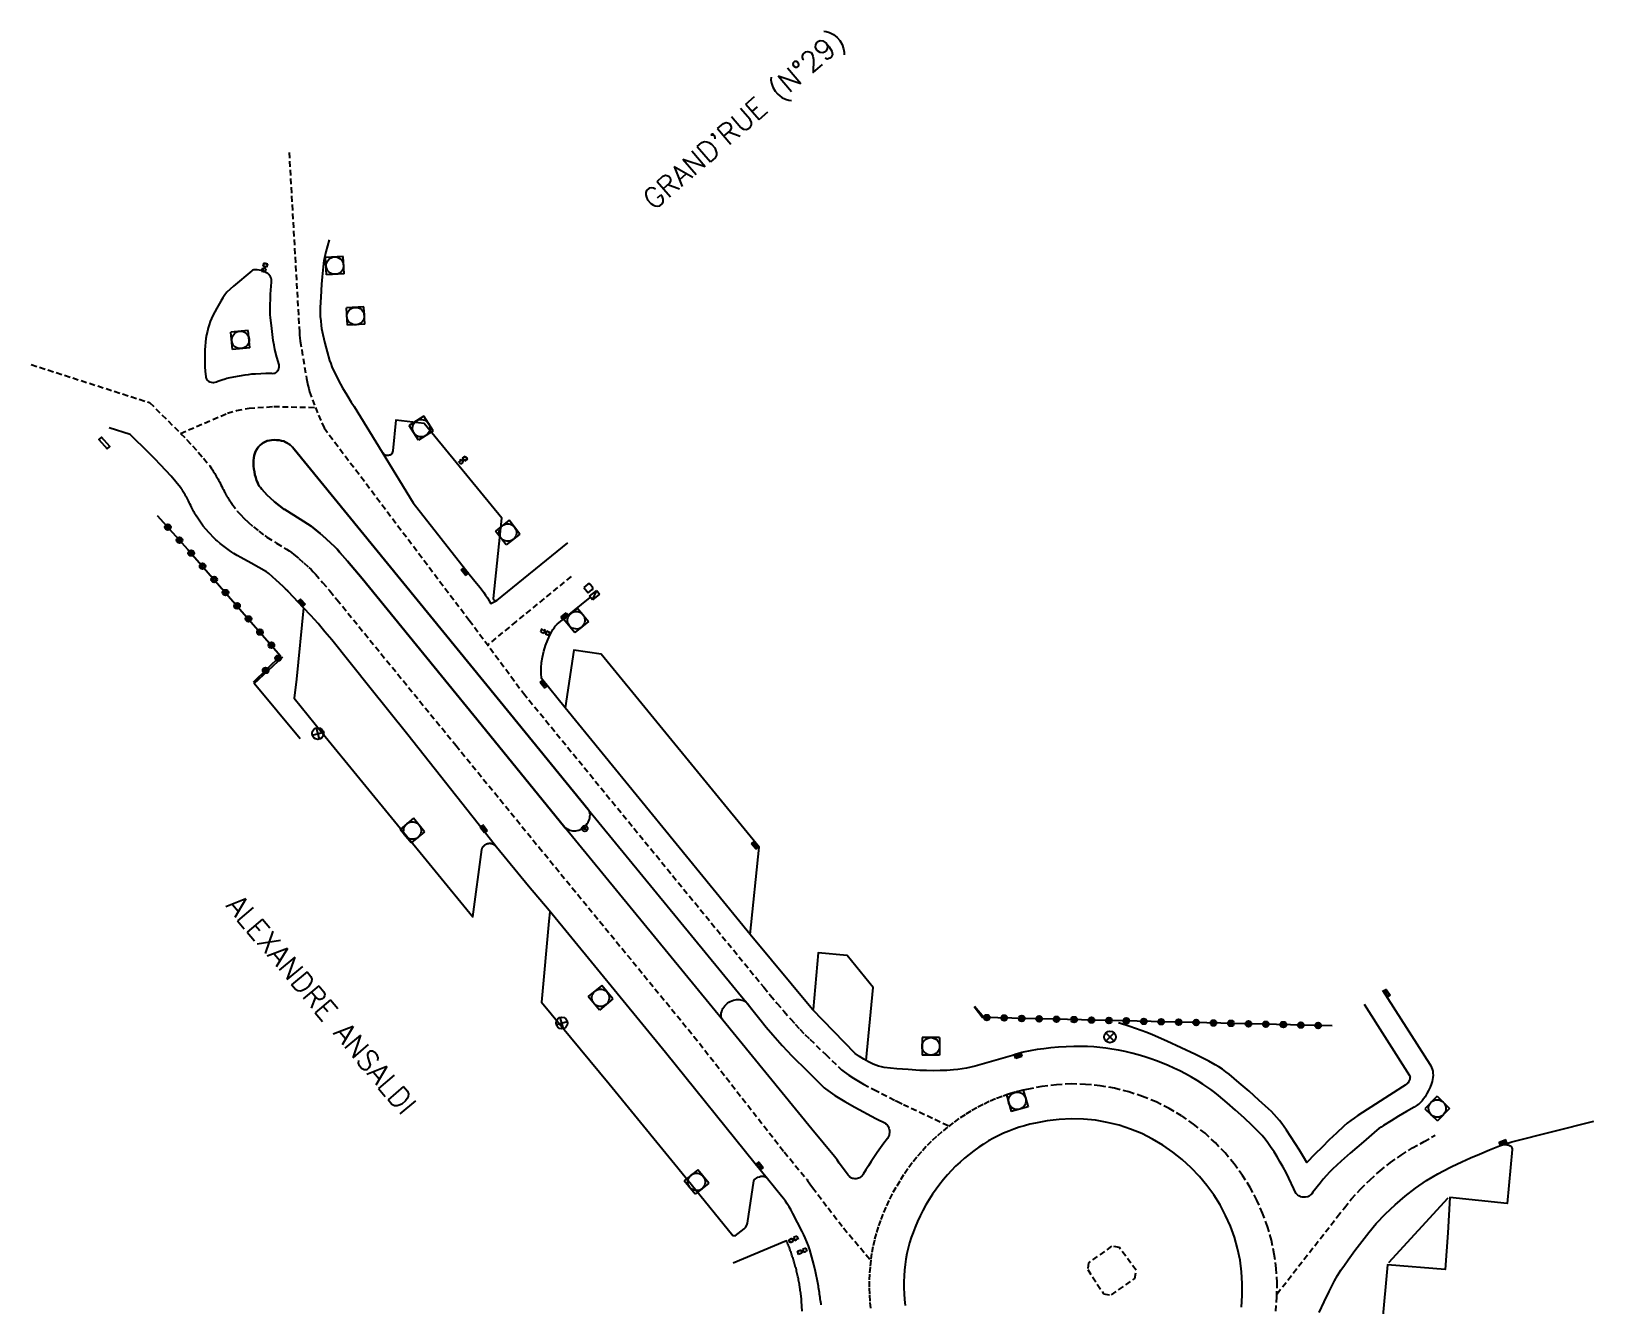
# Model space of a CAD drawing. Header units: millimetres. Extents: x 156012 to 156982, y 123000 to 124000.
# Drawn here: x 156268.8 to 156403.1, y 123184.5 to 123294 of the extents above; entities that cross this region are included whole.
import ezdxf
from ezdxf.enums import TextEntityAlignment as Align

# ---------------------------------------------------------------- set-up
doc = ezdxf.new("R2010")
doc.units = ezdxf.units.MM
doc.linetypes.add('DASHED', pattern=[0.75, 0.5, -0.25])
doc.layers.get('0').update_dxf_attribs({"linetype": 'CONTINUOUS'})
for name, color, linetype in [('W0001', 6, 'DASHED'), ('W0006', 2, 'CONTINUOUS'), ('W0008', 7, 'CONTINUOUS'), ('W0014', 7, 'CONTINUOUS'), ('W0015', 2, 'CONTINUOUS'), ('W0112', 1, 'DASHED'), ('W0322', 7, 'CONTINUOUS'), ('W0400', 7, 'CONTINUOUS'), ('W0420', 7, 'CONTINUOUS'), ('W0425', 7, 'CONTINUOUS'), ('W0431', 7, 'CONTINUOUS'), ('W0438', 7, 'CONTINUOUS'), ('W0469', 7, 'CONTINUOUS'), ('W0856', 7, 'CONTINUOUS'), ('W0989', 7, 'CONTINUOUS')]:
    doc.layers.add(name, color=color, linetype=linetype)
doc.styles.get("Standard").update_dxf_attribs({"font": 'romans.shx', "width": 0.85})

# ---------------------------------------------------------------- blocks, each defined once
blk = doc.blocks.new('T400')
for p, q in [((-0.15, 0.3), (0.15, 0.3)), ((-0.15, -0.25), (-0.15, 0.3)), ((-0.15, 0.15), (0.15, 0.15)), ((-0.15, 0), (0.15, 0)), ((0.15, 0.3), (0.15, -0.25)), ((-0.15, -0.15), (0.15, -0.15)), ((-0.15, -0.25), (-0.15, -0.3)), ((-0.15, -0.3), (0.15, -0.3)), ((0.15, -0.3), (0.15, -0.25))]:
    blk.add_line(p, q)
blk = doc.blocks.new('T469')
at = {"color": 0, "linetype": 'Continuous', "flags": 128}
for points in [[(-0.35, 0.35), (0.35, -0.35)], [(-0.35, -0.35), (0.35, 0.35)]]:
    blk.add_lwpolyline(points, dxfattribs=at)
at = {"color": 0, "linetype": 'Continuous'}
blk.add_circle((0, 0), 0.5, dxfattribs=at)
blk = doc.blocks.new('T420')
for p, q in [((0.75, 0.75), (-0.75, 0.75)), ((-0.75, 0.75), (-0.75, -0.75)), ((0.75, 0.75), (0.75, -0.75)), ((0.75, -0.75), (-0.75, -0.75))]:
    blk.add_line(p, q)
blk.add_ellipse((0, 0), major_axis=(-0.53, 0.53), ratio=1, start_param=3.926991, end_param=10.210176)
blk = doc.blocks.new('T425')
for p, q in [((-0.15, 0.6), (0.15, 0.6)), ((-0.15, 0.6), (-0.15, 0.3)), ((-0.15, 0.3), (0.15, 0.3)), ((-0.15, 0.15), (0.15, 0.15)), ((-0.15, -0.15), (-0.15, 0.15)), ((0, 0.45), (0.15, 0.45)), ((0.15, 0.45), (0.15, 0.3)), ((0.15, 0.15), (0.15, -0.15)), ((0.15, -0.15), (-0.15, -0.15))]:
    blk.add_line(p, q)
blk.add_ellipse((0, 0), major_axis=(-0.106, 0.106), ratio=1, start_param=3.926991, end_param=10.210176)
blk = doc.blocks.new('T856')
for p, q in [((-0.125, 0), (0.125, 0)), ((0, 0.125), (0, -0.125))]:
    blk.add_line(p, q)
blk.add_ellipse((0, 0), major_axis=(-0.177, 0.177), ratio=1, start_param=3.9269908, end_param=10.2101761)
blk = doc.blocks.new('T438')
for p, q in [((-0.4, 0.2), (0.4, 0.2)), ((-0.4, -0.2), (-0.4, 0.2)), ((0.15, 1.1), (-0.3, 1.1)), ((-0.3, 1.1), (-0.3, 0.5)), ((-0.3, 0.5), (0.15, 0.5)), ((0.3, 0.65), (0.3, 0.95)), ((0.4, 0.2), (0.4, -0.2))]:
    blk.add_line(p, q)
at = {"flags": 128}
for points in [[(-0.4, -0.2), (0.4, 0.2)], [(0.4, -0.2), (-0.4, -0.2)]]:
    blk.add_lwpolyline(points, dxfattribs=at)
for centre, major_axis, start_param, end_param in [((0.15, 0.95), (0.106, -0.106), 0.785398, 2.356194), ((0.15, 0.65), (0.106, 0.106), 3.926991, 5.497787)]:
    blk.add_ellipse(centre, major_axis=major_axis, ratio=1, start_param=start_param, end_param=end_param)
blk = doc.blocks.new('t322o')
at = {"color": 0, "linetype": 'Continuous'}
for radius in [0.25, 0.15]:
    blk.add_circle((0, 0), radius, dxfattribs=at)

msp = doc.modelspace()

# ---------------------------------------------------------------- linework, layer by layer
at = {"layer": 'W0001'}
for points in [[(156290.97, 123283.56), (156291.86, 123268.12), (156291.87, 123267.86), (156291.9, 123267.61), (156291.93, 123267.35), (156292.06, 123266.59), (156292.18, 123265.85), (156292.47, 123264.13), (156292.52, 123263.84), (156292.58, 123263.55), (156292.66, 123263.27), (156292.74, 123262.99), (156292.99, 123262.31), (156293.24, 123261.64), (156293.51, 123260.97), (156293.8, 123260.31), (156293.98, 123259.89), (156306.46, 123243.35), (156311.12, 123237.09), (156331.78, 123211.83), (156332.34, 123211.13), (156332.91, 123210.45), (156333.49, 123209.77), (156334.08, 123209.1), (156334.48, 123208.65), (156334.89, 123208.21), (156335.31, 123207.77), (156335.74, 123207.35), (156337.1, 123206.04), (156338.46, 123204.73), (156338.57, 123204.64), (156338.68, 123204.55), (156339.08, 123204.27), (156339.49, 123204), (156339.92, 123203.75), (156340.35, 123203.5), (156341.24, 123203.03), (156343.06, 123202.09), (156343.21, 123202.02), (156343.78, 123201.75), (156347.71, 123199.9)], [(156268.81, 123265.32), (156278.98, 123262.06), (156281.12, 123259.95), (156281.65, 123259.41), (156282.19, 123258.86), (156282.68, 123258.33), (156283.17, 123257.79), (156283.62, 123257.27), (156284.15, 123256.63), (156284.31, 123256.39), (156284.38, 123256.28), (156284.45, 123256.18), (156284.52, 123256.07), (156284.58, 123255.96), (156284.65, 123255.85), (156284.72, 123255.74), (156284.77, 123255.66), (156284.82, 123255.57), (156284.87, 123255.48), (156284.92, 123255.39), (156284.96, 123255.31), (156285.01, 123255.22), (156285.05, 123255.13), (156285.12, 123254.99), (156285.19, 123254.86), (156285.26, 123254.72), (156285.33, 123254.58), (156285.39, 123254.44), (156285.46, 123254.31), (156285.48, 123254.27), (156285.5, 123254.23), (156285.52, 123254.2), (156285.53, 123254.17), (156285.55, 123254.13), (156285.57, 123254.1), (156285.59, 123254.06), (156285.61, 123254.03), (156285.63, 123254), (156285.65, 123253.96), (156285.7, 123253.9), (156285.74, 123253.83), (156285.79, 123253.76), (156285.83, 123253.69), (156285.88, 123253.62), (156285.92, 123253.56), (156285.97, 123253.49), (156286.02, 123253.42), (156286.06, 123253.36), (156286.52, 123252.73), (156286.79, 123252.43), (156287.12, 123252.09), (156287.46, 123251.78), (156287.92, 123251.38), (156288.38, 123251.01), (156288.88, 123250.63), (156289.07, 123250.49), (156289.9, 123249.98), (156290.75, 123249.46), (156290.98, 123249.31), (156291.19, 123249.17), (156291.39, 123249.01), (156291.82, 123248.66), (156292.25, 123248.28), (156292.67, 123247.9), (156292.87, 123247.71), (156293.05, 123247.52), (156293.24, 123247.31), (156293.86, 123246.6), (156294.47, 123245.88), (156295.08, 123245.14), (156305.3, 123232.62), (156312.44, 123223.87), (156325.78, 123207.6), (156333.53, 123197.67), (156335.46, 123195.34), (156335.5, 123195.29), (156335.55, 123195.22), (156335.75, 123194.93), (156335.98, 123194.62), (156337.3, 123192.86), (156338.63, 123191.14), (156340.97, 123188.36)], [(156281.65, 123259.41), (156285.67, 123261.14), (156286.45, 123261.38), (156287.54, 123261.58), (156289.65, 123261.72), (156293.24, 123261.64)], [(156315.21, 123247.11), (156310.49, 123243.25), (156308.03, 123241.24)], [(156375.8, 123183.99), (156375.89, 123185.21), (156375.9, 123186.44), (156375.83, 123187.66), (156375.66, 123188.88), (156375.41, 123190.08), (156375.08, 123191.26), (156374.66, 123192.41), (156374.17, 123193.53), (156373.59, 123194.61), (156372.94, 123195.65), (156372.22, 123196.64), (156371.43, 123197.58), (156370.6, 123198.44), (156369.71, 123199.27), (156368.73, 123200.05), (156367.7, 123200.77), (156366.62, 123201.41), (156365.5, 123201.97), (156364.34, 123202.44), (156363.15, 123202.83), (156361.93, 123203.14), (156360.69, 123203.35), (156359.44, 123203.47), (156358.19, 123203.51), (156356.94, 123203.45), (156355.69, 123203.3), (156354.53, 123203.07), (156353.96, 123202.95), (156353.39, 123202.8), (156352.82, 123202.63), (156352.26, 123202.44), (156351.71, 123202.23), (156351.16, 123202), (156350.63, 123201.74), (156350.1, 123201.47), (156349.58, 123201.18), (156349.08, 123200.87), (156348.56, 123200.53), (156348.06, 123200.17), (156347.57, 123199.8), (156347.09, 123199.4), (156346.63, 123198.99), (156346.18, 123198.57), (156345.75, 123198.13), (156345.33, 123197.68), (156344.93, 123197.21), (156344.54, 123196.72), (156344.16, 123196.21), (156343.8, 123195.69), (156343.46, 123195.16), (156343.13, 123194.61), (156342.82, 123194.06), (156342.53, 123193.49), (156342.26, 123192.92), (156342.01, 123192.33), (156341.8, 123191.78), (156341.61, 123191.23), (156341.44, 123190.66), (156341.29, 123190.1), (156341.16, 123189.52), (156341.05, 123188.94), (156340.97, 123188.36), (156340.91, 123187.78), (156340.86, 123187.17), (156340.84, 123186.56), (156340.84, 123185.96), (156340.86, 123185.35), (156340.89, 123184.74), (156340.95, 123184.14)], [(156375.9, 123185.48), (156381.08, 123192.09), (156381.69, 123192.87), (156382.31, 123193.64), (156383.08, 123194.48), (156383.89, 123195.28), (156384.75, 123196.04), (156385.64, 123196.75), (156386.58, 123197.4), (156387.54, 123198.01), (156388.54, 123198.56), (156389.48, 123199.1)]]:
    msp.add_lwpolyline(points, dxfattribs=at)
at = {"layer": 'W0006'}
for points in [[(156308.84, 123245.04), (156308.81, 123245.02), (156308.78, 123245.02), (156308.74, 123245.01), (156308.7, 123245.02), (156308.67, 123245.04), (156308.63, 123245.06), (156308.6, 123245.08), (156308.58, 123245.11), (156308.57, 123245.13), (156308.56, 123245.16), (156308.55, 123245.19), (156308.55, 123245.23), (156309.25, 123252.12), (156302.59, 123260.27), (156300.16, 123260.55), (156299.88, 123257.9), (156299.86, 123257.82), (156299.84, 123257.74), (156299.8, 123257.67), (156299.76, 123257.62), (156299.72, 123257.58), (156299.66, 123257.55), (156299.6, 123257.53), (156299.53, 123257.51), (156299.46, 123257.5), (156299.38, 123257.51), (156299.31, 123257.52), (156299.24, 123257.55), (156299.18, 123257.58), (156299.13, 123257.62), (156299.05, 123257.71), (156298.98, 123257.81)], [(156292.21, 123244.42), (156291.6, 123238.29), (156291.41, 123236.66), (156293.83, 123233.69), (156306.78, 123217.88), (156307.55, 123223.67), (156307.55, 123223.67), (156307.55, 123223.69), (156307.56, 123223.71), (156307.57, 123223.73), (156307.58, 123223.76), (156307.58, 123223.78), (156307.59, 123223.8), (156307.6, 123223.82), (156307.62, 123223.84), (156307.63, 123223.86), (156307.64, 123223.88), (156307.65, 123223.9), (156307.67, 123223.92), (156307.68, 123223.93), (156307.69, 123223.95), (156307.71, 123223.97), (156307.73, 123223.98), (156307.74, 123224), (156307.76, 123224.02), (156307.78, 123224.03), (156307.8, 123224.05), (156307.81, 123224.06), (156307.83, 123224.07), (156307.85, 123224.08), (156307.87, 123224.1), (156307.89, 123224.11), (156307.91, 123224.12), (156307.93, 123224.13), (156307.96, 123224.14), (156307.98, 123224.15), (156308, 123224.15), (156308.02, 123224.16), (156308.05, 123224.17), (156308.07, 123224.17), (156308.09, 123224.18), (156308.11, 123224.18), (156308.14, 123224.18), (156308.16, 123224.19), (156308.18, 123224.19), (156308.21, 123224.19), (156308.23, 123224.19), (156308.25, 123224.19), (156308.28, 123224.19), (156308.3, 123224.18), (156308.32, 123224.18), (156308.35, 123224.18), (156308.37, 123224.17), (156308.39, 123224.17), (156308.41, 123224.16), (156308.44, 123224.15), (156308.46, 123224.14), (156308.48, 123224.14), (156308.5, 123224.13), (156308.52, 123224.12), (156308.54, 123224.11), (156308.56, 123224.09), (156308.58, 123224.08), (156308.6, 123224.07), (156308.62, 123224.06), (156308.64, 123224.04), (156308.66, 123224.03), (156308.68, 123224.01), (156308.69, 123224), (156308.71, 123223.98), (156308.73, 123223.96), (156308.74, 123223.94), (156308.76, 123223.93), (156308.77, 123223.91), (156308.78, 123223.89), (156308.8, 123223.87), (156308.81, 123223.85)], [(156330.6, 123216.36), (156331.37, 123223.86), (156317.81, 123240.45), (156315.45, 123240.79), (156314.72, 123235.84)], [(156313.38, 123218.29), (156313.3, 123217.51), (156312.68, 123210.53), (156318.49, 123203.51), (156325.53, 123194.91), (156329.12, 123190.48), (156329.2, 123190.48), (156329.33, 123190.46), (156330.1, 123191.07), (156330.2, 123191.18), (156330.32, 123191.37), (156330.38, 123191.55), (156330.92, 123195.19), (156330.94, 123195.24), (156330.96, 123195.27), (156331.06, 123195.35), (156331.16, 123195.42), (156331.28, 123195.49), (156331.41, 123195.54), (156331.53, 123195.58), (156331.66, 123195.6), (156331.74, 123195.59), (156331.82, 123195.57), (156331.94, 123195.52), (156331.99, 123195.49)], [(156340.57, 123205.53), (156341.17, 123211.81), (156338.94, 123214.54), (156336.46, 123214.79), (156336.02, 123209.92)], [(156395.27, 123198.29), (156395.31, 123198.3), (156395.4, 123198.31), (156395.49, 123198.31), (156395.59, 123198.3), (156395.68, 123198.29), (156395.77, 123198.27), (156395.83, 123198.25), (156395.89, 123198.23), (156395.95, 123198.19), (156396.01, 123198.14), (156396.05, 123198.07), (156396.08, 123198.01), (156396.1, 123197.95), (156396.1, 123197.88), (156395.67, 123193.24), (156390.76, 123193.75), (156390.57, 123190.73), (156390.36, 123187.56), (156385.38, 123187.96), (156384.93, 123182.97)]]:
    msp.add_lwpolyline(points, dxfattribs=at)
at = {"layer": 'W0008'}
for points in [[(156294.41, 123276.04), (156294.27, 123275.53), (156294.14, 123275.02), (156294.02, 123274.51), (156293.97, 123274.26), (156293.93, 123274), (156293.89, 123273.73), (156293.81, 123272.86), (156293.77, 123272.24), (156293.7, 123271.11), (156293.66, 123270.23), (156293.65, 123269.84), (156293.66, 123269.46), (156293.69, 123269.07), (156293.73, 123268.68), (156293.76, 123268.43), (156293.81, 123268.17), (156293.87, 123267.92), (156294.06, 123267.17), (156294.26, 123266.43), (156294.46, 123265.69), (156294.55, 123265.41), (156294.65, 123265.14), (156294.77, 123264.87), (156294.9, 123264.61), (156295.23, 123263.97), (156295.58, 123263.34), (156295.94, 123262.72), (156296.32, 123262.1), (156296.56, 123261.71), (156298.98, 123257.81), (156301.64, 123253.44), (156306.44, 123247.33), (156307.09, 123246.55), (156307.39, 123246.16), (156307.71, 123245.73), (156307.87, 123245.5), (156308.03, 123245.27), (156308.18, 123245.03), (156308.33, 123244.79), (156308.84, 123245.04), (156314.93, 123250.02)], [(156336.71, 123184.53), (156336.7, 123184.62), (156336.68, 123184.75), (156336.66, 123184.89), (156336.64, 123185.03), (156336.62, 123185.17), (156336.6, 123185.31), (156336.58, 123185.45), (156336.56, 123185.59), (156336.54, 123185.73), (156336.52, 123185.87), (156336.49, 123186.01), (156336.47, 123186.15), (156336.45, 123186.28), (156336.42, 123186.42), (156336.39, 123186.56), (156336.37, 123186.7), (156336.34, 123186.84), (156336.31, 123186.97), (156336.28, 123187.11), (156336.25, 123187.25), (156336.22, 123187.39), (156336.07, 123188.01), (156335.9, 123188.64), (156335.73, 123189.26), (156335.61, 123189.6), (156335.49, 123189.94), (156335.35, 123190.28), (156335.23, 123190.56), (156335.09, 123190.84), (156334.69, 123191.61), (156334.29, 123192.38), (156334.13, 123192.66), (156333.97, 123192.94), (156333.8, 123193.21), (156333.64, 123193.44), (156333.48, 123193.66), (156333.31, 123193.88), (156332.1, 123195.35), (156331.04, 123196.66), (156323.32, 123206.21), (156313.32, 123218.43), (156311.55, 123220.52), (156308.81, 123223.85), (156307.65, 123225.32), (156304.42, 123229.42), (156301.17, 123233.51), (156297.91, 123237.59), (156294.64, 123241.66), (156294.05, 123242.37), (156293.46, 123243.07), (156292.85, 123243.75), (156292.22, 123244.43), (156290.9, 123245.84), (156290.87, 123245.87), (156290.67, 123246.06), (156290.48, 123246.25), (156289.85, 123246.81), (156289.22, 123247.37), (156289.12, 123247.45), (156289.02, 123247.52), (156288.37, 123247.89), (156287.72, 123248.26), (156286.82, 123248.74), (156286.52, 123248.91), (156286.23, 123249.09), (156286.04, 123249.21), (156285.85, 123249.35), (156285.05, 123249.96), (156284.79, 123250.17), (156284.67, 123250.28), (156284.56, 123250.39), (156284.08, 123250.91), (156283.6, 123251.44), (156283.54, 123251.53), (156283.48, 123251.61), (156283.42, 123251.69), (156283.36, 123251.78), (156283.3, 123251.86), (156283.25, 123251.95), (156283.19, 123252.04), (156283.13, 123252.12), (156283.08, 123252.21), (156283.02, 123252.3), (156282.98, 123252.36), (156282.95, 123252.42), (156282.91, 123252.48), (156282.87, 123252.54), (156282.84, 123252.6), (156282.8, 123252.66), (156282.77, 123252.72), (156282.74, 123252.79), (156282.7, 123252.85), (156282.67, 123252.91), (156282.6, 123253.06), (156282.53, 123253.21), (156282.45, 123253.36), (156282.39, 123253.48), (156282.33, 123253.61), (156282.27, 123253.73), (156282.24, 123253.79), (156282.21, 123253.85), (156282.18, 123253.91), (156282.15, 123253.96), (156282.11, 123254.02), (156282.08, 123254.08), (156282.05, 123254.13), (156281.99, 123254.22), (156281.94, 123254.31), (156281.88, 123254.4), (156281.82, 123254.49), (156281.77, 123254.58), (156281.71, 123254.67), (156281.65, 123254.76), (156281.24, 123255.25), (156280.83, 123255.73), (156280.38, 123256.23), (156279.92, 123256.72), (156279.43, 123257.23), (156278.92, 123257.74), (156277.32, 123259.32), (156275.5, 123259.9)], [(156384.96, 123211.57), (156389.04, 123205.21), (156389.12, 123205.07), (156389.19, 123204.92), (156389.24, 123204.77), (156389.28, 123204.61), (156389.3, 123204.45), (156389.31, 123204.26), (156389.3, 123204.08), (156389.27, 123203.9), (156389.23, 123203.71), (156389.18, 123203.54), (156389.06, 123203.24), (156388.93, 123202.96), (156388.78, 123202.68), (156388.62, 123202.41), (156388.5, 123202.23), (156388.36, 123202.06), (156388.22, 123201.91), (156388.05, 123201.76), (156387.94, 123201.68), (156387.68, 123201.52), (156387.02, 123201.14), (156386.35, 123200.75), (156385.7, 123200.35), (156385.05, 123199.94), (156384.85, 123199.81), (156384.66, 123199.68), (156384.48, 123199.53), (156383.32, 123198.55), (156382.18, 123197.56), (156381.42, 123196.88), (156380.68, 123196.18), (156380.41, 123195.92), (156380.16, 123195.65), (156379.87, 123195.32), (156379.6, 123194.99), (156378.98, 123194.2), (156378.88, 123194.08), (156378.77, 123193.97), (156378.66, 123193.87), (156378.61, 123193.84), (156378.56, 123193.81), (156378.51, 123193.8), (156378.34, 123193.78), (156378.17, 123193.78), (156378.06, 123193.79), (156377.95, 123193.82), (156377.86, 123193.86), (156377.78, 123193.9), (156377.69, 123193.96), (156377.6, 123194.03), (156377.57, 123194.06), (156377.54, 123194.09), (156377.44, 123194.29), (156377.34, 123194.49), (156376.9, 123195.42), (156376.67, 123195.89), (156376.43, 123196.35), (156376.18, 123196.8), (156375.91, 123197.25), (156375.64, 123197.68), (156375.35, 123198.12), (156375.11, 123198.44), (156374.87, 123198.76), (156374.61, 123199.07), (156374.34, 123199.37), (156374.06, 123199.66), (156373.77, 123199.94), (156373.06, 123200.6), (156372.33, 123201.25), (156371.6, 123201.88), (156370.86, 123202.51), (156370.54, 123202.78), (156370.21, 123203.03), (156369.87, 123203.27), (156369.52, 123203.5), (156369.03, 123203.8), (156368.54, 123204.09), (156368.04, 123204.37), (156367.54, 123204.63), (156367.02, 123204.88), (156366.54, 123205.1), (156366.04, 123205.31), (156365.54, 123205.5), (156365.04, 123205.68), (156364.53, 123205.84), (156363.97, 123206.01), (156363.41, 123206.16), (156362.84, 123206.29), (156362.27, 123206.41), (156361.69, 123206.51), (156361.18, 123206.59), (156360.66, 123206.65), (156360.14, 123206.69), (156359.62, 123206.72), (156359.1, 123206.73), (156358.43, 123206.72), (156357.77, 123206.7), (156357.12, 123206.66), (156356.46, 123206.61), (156355.86, 123206.54), (156355.27, 123206.46), (156354.68, 123206.36), (156354.09, 123206.25), (156353.95, 123206.21), (156353.8, 123206.17), (156353.48, 123206.06), (156353.15, 123205.96), (156349.94, 123205.05), (156349.58, 123204.95), (156349.21, 123204.87), (156348.84, 123204.81), (156348.47, 123204.75), (156348.1, 123204.72), (156347.52, 123204.68), (156346.93, 123204.66), (156346.35, 123204.65), (156345.77, 123204.66), (156345.18, 123204.68), (156344.2, 123204.74), (156343.21, 123204.81), (156342.67, 123204.87), (156342.14, 123204.93), (156341.89, 123204.97), (156341.65, 123205.04), (156341.41, 123205.12), (156341.18, 123205.22), (156340.78, 123205.42), (156340.39, 123205.64), (156340.01, 123205.88), (156339.64, 123206.14), (156335.98, 123209.91), (156330.6, 123216.36), (156314.72, 123235.84), (156312.67, 123238.34), (156312.64, 123238.8), (156312.64, 123239.27), (156312.68, 123239.73), (156312.75, 123240.19), (156312.86, 123240.69), (156313.01, 123241.19), (156313.21, 123241.67), (156313.43, 123242.13), (156313.54, 123242.34), (156313.65, 123242.55), (156313.78, 123242.74), (156313.85, 123242.85), (156313.94, 123242.94), (156314.03, 123243.03), (156316.86, 123245.31)], [(156372.83, 123184.33), (156372.91, 123185.34), (156372.91, 123186.36), (156372.85, 123187.37), (156372.72, 123188.37), (156372.51, 123189.37), (156372.23, 123190.34), (156371.89, 123191.3), (156371.48, 123192.22), (156371, 123193.12), (156370.47, 123193.98), (156369.87, 123194.8), (156369.22, 123195.57), (156368.51, 123196.3), (156367.75, 123197.01), (156366.94, 123197.66), (156366.09, 123198.25), (156365.2, 123198.78), (156364.27, 123199.24), (156363.31, 123199.64), (156362.32, 123199.96), (156361.31, 123200.21), (156360.29, 123200.39), (156359.26, 123200.49), (156358.22, 123200.52), (156357.18, 123200.47), (156356.15, 123200.35), (156355.13, 123200.15), (156354.66, 123200.05), (156354.19, 123199.92), (156353.73, 123199.79), (156353.28, 123199.63), (156352.83, 123199.46), (156352.38, 123199.27), (156351.94, 123199.06), (156351.52, 123198.84), (156351.1, 123198.61), (156350.68, 123198.35), (156350.26, 123198.07), (156349.84, 123197.77), (156349.43, 123197.46), (156349.03, 123197.13), (156348.65, 123196.79), (156348.27, 123196.44), (156347.91, 123196.07), (156347.57, 123195.69), (156347.23, 123195.3), (156346.91, 123194.9), (156346.59, 123194.47), (156346.29, 123194.03), (156345.99, 123193.58), (156345.72, 123193.12), (156345.46, 123192.65), (156345.22, 123192.18), (156344.99, 123191.69), (156344.78, 123191.2), (156344.61, 123190.76), (156344.45, 123190.31), (156344.31, 123189.85), (156344.19, 123189.39), (156344.09, 123188.93), (156344, 123188.46), (156343.93, 123187.99), (156343.88, 123187.51), (156343.85, 123187.01), (156343.83, 123186.5), (156343.82, 123185.99), (156343.84, 123185.49), (156343.87, 123184.98), (156343.92, 123184.48)], [(156379.52, 123183.87), (156379.94, 123184.78), (156380.37, 123185.67), (156380.6, 123186.13), (156380.84, 123186.58), (156381.11, 123187.05), (156381.39, 123187.51), (156381.69, 123187.95), (156382, 123188.39), (156382.59, 123189.19), (156383.19, 123189.97), (156383.8, 123190.75), (156384.43, 123191.51), (156385.21, 123192.34), (156386.04, 123193.13), (156386.91, 123193.87), (156387.81, 123194.57), (156388.75, 123195.21), (156389.73, 123195.8), (156390.74, 123196.34), (156390.92, 123196.43), (156391.77, 123196.83), (156392.53, 123197.16), (156393.29, 123197.49), (156394.15, 123197.84), (156395.01, 123198.19), (156395.28, 123198.29), (156395.55, 123198.38), (156395.82, 123198.46), (156396.09, 123198.54), (156403.12, 123200.32)]]:
    msp.add_lwpolyline(points, dxfattribs=at)
msp.add_lwpolyline([(156330.38, 123210.42), (156330.87, 123209.79), (156331.43, 123209.09), (156331.99, 123208.4), (156332.57, 123207.72), (156332.96, 123207.26), (156333.37, 123206.81), (156333.78, 123206.37), (156334.2, 123205.94), (156335.53, 123204.6), (156336.87, 123203.27), (156336.97, 123203.18), (156337.08, 123203.09), (156337.48, 123202.8), (156337.89, 123202.53), (156338.31, 123202.26), (156338.74, 123202.01), (156339.61, 123201.52), (156341.42, 123200.55), (156341.57, 123200.47), (156342.14, 123200.19), (156342.23, 123200.13), (156342.31, 123200.06), (156342.38, 123199.99), (156342.44, 123199.9), (156342.49, 123199.81), (156342.53, 123199.71), (156342.56, 123199.61), (156342.58, 123199.51), (156342.59, 123199.41), (156342.59, 123199.31), (156342.57, 123199.2), (156342.55, 123199.1), (156342.42, 123198.83), (156342.11, 123198.43), (156341.82, 123198.02), (156341.52, 123197.61), (156341.24, 123197.19), (156341.01, 123196.84), (156340.78, 123196.48), (156340.55, 123196.12), (156340.33, 123195.76), (156340.31, 123195.72), (156340.24, 123195.63), (156340.16, 123195.55), (156340.08, 123195.49), (156340, 123195.44), (156339.92, 123195.41), (156339.83, 123195.39), (156339.71, 123195.37), (156339.6, 123195.37), (156339.48, 123195.38), (156339.4, 123195.39), (156339.33, 123195.42), (156339.25, 123195.45), (156339.22, 123195.47), (156339.19, 123195.5), (156339.11, 123195.58), (156339.04, 123195.67), (156338.45, 123196.46), (156338.26, 123196.71), (156338.08, 123196.98), (156337.97, 123197.13), (156337.86, 123197.27), (156335.91, 123199.63), (156328.26, 123208.99), (156328.26, 123208.99), (156314.69, 123225.56), (156307.48, 123234.4), (156297.26, 123246.93), (156296.63, 123247.68), (156295.99, 123248.44), (156295.35, 123249.18), (156295.11, 123249.45), (156294.85, 123249.71), (156294.6, 123249.96), (156294.12, 123250.39), (156293.64, 123250.81), (156293.15, 123251.21), (156292.86, 123251.44), (156292.56, 123251.65), (156292.25, 123251.85), (156291.38, 123252.38), (156290.61, 123252.86), (156290.52, 123252.91), (156290.12, 123253.22), (156289.73, 123253.54), (156289.34, 123253.87), (156289.09, 123254.11), (156288.85, 123254.35), (156288.62, 123254.61), (156288.51, 123254.75), (156288.41, 123254.89), (156288.33, 123255.05), (156288.25, 123255.21), (156288.18, 123255.37), (156288.11, 123255.62), (156288.04, 123255.86), (156287.99, 123256.11), (156287.95, 123256.36), (156287.92, 123256.61), (156287.91, 123256.84), (156287.92, 123257.07), (156287.94, 123257.3), (156287.98, 123257.52), (156288.03, 123257.69), (156288.09, 123257.85), (156288.17, 123258.01), (156288.26, 123258.15), (156288.36, 123258.29), (156288.48, 123258.41), (156288.62, 123258.51), (156288.76, 123258.61), (156288.93, 123258.69), (156289.1, 123258.76), (156289.28, 123258.8), (156289.47, 123258.83), (156289.68, 123258.85), (156289.9, 123258.84), (156290.11, 123258.82), (156290.33, 123258.78), (156290.51, 123258.73), (156290.68, 123258.66), (156290.85, 123258.58), (156291.01, 123258.47), (156291.07, 123258.43), (156291.13, 123258.37), (156291.27, 123258.22), (156291.4, 123258.06), (156310, 123235.29), (156316.69, 123227.1), (156330.26, 123210.55)], close=True, dxfattribs=at)
at = {"layer": 'W0014'}
for points in [[(156291.93, 123233.18), (156287.97, 123237.93), (156290.44, 123240.21)], [(156350.61, 123209.16), (156349.85, 123210.14)], [(156383.4, 123210.37), (156387.29, 123204.23), (156387.31, 123204.18), (156387.33, 123204.12), (156387.32, 123204.06), (156387.3, 123203.93), (156387.26, 123203.81), (156387.21, 123203.69), (156387.17, 123203.62), (156387.12, 123203.57), (156386.9, 123203.4), (156386.68, 123203.25), (156382.84, 123200.79), (156382.53, 123200.58), (156382.23, 123200.36), (156381.94, 123200.13), (156381.65, 123199.88), (156381.01, 123199.29), (156380.38, 123198.7), (156379.77, 123198.09), (156379.16, 123197.47), (156378.47, 123196.75), (156378.18, 123197.24), (156377.83, 123197.82), (156377.47, 123198.4), (156377.09, 123198.97), (156376.71, 123199.54), (156376.31, 123200.1), (156376.1, 123200.37), (156375.88, 123200.64), (156375.65, 123200.89), (156375.42, 123201.14), (156375.17, 123201.38), (156374.33, 123202.13), (156373.49, 123202.88), (156372.64, 123203.61), (156371.77, 123204.34), (156371.49, 123204.56), (156371.2, 123204.77), (156370.89, 123204.97), (156370.58, 123205.16), (156370.03, 123205.47), (156369.47, 123205.76), (156368.9, 123206.04), (156367.67, 123206.62), (156366.43, 123207.18), (156365.19, 123207.73), (156364.71, 123207.93), (156364.23, 123208.11), (156363.25, 123208.44), (156362.26, 123208.75)], [(156390.59, 123193.71), (156385.49, 123188.13)], [(156335.07, 123183.99), (156335.03, 123184.86), (156335.02, 123184.97), (156335.01, 123185.08), (156334.99, 123185.2), (156334.98, 123185.31), (156334.97, 123185.42), (156334.95, 123185.53), (156334.94, 123185.64), (156334.92, 123185.76), (156334.91, 123185.87), (156334.89, 123185.98), (156334.87, 123186.09), (156334.86, 123186.2), (156334.84, 123186.32), (156334.82, 123186.43), (156334.8, 123186.54), (156334.77, 123186.65), (156334.75, 123186.76), (156334.73, 123186.87), (156334.71, 123186.98), (156334.68, 123187.09), (156334.66, 123187.2), (156334.63, 123187.31), (156334.6, 123187.42), (156334.58, 123187.53), (156334.55, 123187.64), (156334.52, 123187.75), (156334.49, 123187.86), (156334.46, 123187.97), (156334.43, 123188.08), (156334.4, 123188.19), (156334.36, 123188.29), (156334.33, 123188.4), (156334.3, 123188.5), (156334.26, 123188.61), (156334.23, 123188.71), (156334.2, 123188.81), (156334.16, 123188.91), (156334.12, 123189.02), (156334.09, 123189.12), (156334.05, 123189.22), (156334.01, 123189.32), (156333.98, 123189.42), (156333.94, 123189.52), (156333.9, 123189.62), (156333.86, 123189.72), (156333.81, 123189.82), (156333.77, 123189.92), (156333.73, 123190.02), (156333.73, 123190.02), (156333.73, 123190.02), (156333.59, 123189.96), (156329.15, 123188.1)]]:
    msp.add_lwpolyline(points, dxfattribs=at)
at = {"layer": 'W0015'}
for points in [[(156289.47, 123264.58), (156289.58, 123264.57), (156289.69, 123264.58), (156289.79, 123264.6), (156289.86, 123264.64), (156289.93, 123264.69), (156289.98, 123264.76), (156290.02, 123264.83), (156290.06, 123264.91), (156290.09, 123264.97), (156290.1, 123265.03), (156290.11, 123265.08), (156290.12, 123265.13), (156290.12, 123265.19), (156290.12, 123265.25), (156290.11, 123265.29), (156289.93, 123265.95), (156289.76, 123266.61), (156289.68, 123267), (156289.62, 123267.4), (156289.48, 123268.43), (156289.37, 123269.37), (156289.35, 123269.6), (156289.34, 123269.83), (156289.34, 123270.07), (156289.35, 123270.5), (156289.37, 123270.94), (156289.39, 123271.38), (156289.47, 123272.4), (156289.47, 123272.51), (156289.46, 123272.63), (156289.43, 123272.75), (156289.38, 123272.86), (156289.32, 123272.96), (156289.23, 123273.06), (156289.14, 123273.15), (156289.03, 123273.22), (156288.92, 123273.29), (156288.8, 123273.34), (156288.57, 123273.4), (156288.4, 123273.44), (156288.24, 123273.46), (156288.09, 123273.46), (156287.93, 123273.46), (156287.87, 123273.45), (156287.82, 123273.43), (156287.77, 123273.39), (156286.2, 123272.06), (156285.91, 123271.8), (156285.63, 123271.54), (156285.53, 123271.43), (156285.45, 123271.32), (156285.27, 123271.05), (156285.1, 123270.78), (156284.76, 123270.16), (156284.43, 123269.53), (156284.31, 123269.28), (156284.2, 123269.02), (156284.1, 123268.75), (156284.02, 123268.48), (156283.95, 123268.2), (156283.88, 123267.89), (156283.82, 123267.56), (156283.78, 123267.24), (156283.75, 123266.92), (156283.74, 123266.59), (156283.73, 123266.19), (156283.72, 123265.44), (156283.73, 123265.17), (156283.77, 123264.73), (156283.81, 123264.3), (156283.82, 123264.22), (156283.84, 123264.15), (156283.87, 123264.08), (156283.91, 123264.02), (156283.97, 123263.95), (156284.04, 123263.9), (156284.1, 123263.87), (156284.16, 123263.84), (156284.28, 123263.81), (156284.41, 123263.79), (156284.51, 123263.79), (156284.61, 123263.8), (156284.73, 123263.84), (156284.84, 123263.9), (156285.18, 123264.01), (156285.49, 123264.11), (156285.63, 123264.15), (156285.78, 123264.18), (156286.22, 123264.26), (156287.19, 123264.43), (156287.48, 123264.48), (156287.78, 123264.52), (156288.08, 123264.54), (156288.54, 123264.57), (156288.99, 123264.58), (156289.47, 123264.58)], [(156314.69, 123225.56), (156314.81, 123225.47), (156314.94, 123225.4), (156315.08, 123225.33), (156315.22, 123225.29), (156315.35, 123225.26), (156315.48, 123225.25), (156315.62, 123225.26), (156315.75, 123225.28), (156315.89, 123225.33), (156316.03, 123225.38), (156316.17, 123225.46), (156316.29, 123225.54), (156316.41, 123225.64), (156316.51, 123225.76), (156316.61, 123225.88), (156316.69, 123226.01), (156316.74, 123226.13), (156316.79, 123226.26), (156316.82, 123226.39), (156316.84, 123226.52), (156316.85, 123226.65), (156316.84, 123226.75), (156316.82, 123226.84), (156316.79, 123226.93), (156316.75, 123227.02), (156316.69, 123227.1), (156310, 123235.29), (156291.4, 123258.06), (156291.27, 123258.22), (156291.13, 123258.37), (156291.07, 123258.43), (156291.01, 123258.47), (156290.85, 123258.58), (156290.68, 123258.66), (156290.51, 123258.73), (156290.33, 123258.78), (156290.11, 123258.82), (156289.9, 123258.84), (156289.68, 123258.85), (156289.47, 123258.83), (156289.28, 123258.8), (156289.1, 123258.76), (156288.93, 123258.69), (156288.76, 123258.61), (156288.62, 123258.51), (156288.48, 123258.41), (156288.36, 123258.29), (156288.26, 123258.15), (156288.17, 123258.01), (156288.09, 123257.85), (156288.03, 123257.69), (156287.98, 123257.52), (156287.94, 123257.3), (156287.92, 123257.07), (156287.91, 123256.84), (156287.92, 123256.61), (156287.95, 123256.36), (156287.99, 123256.11), (156288.04, 123255.86), (156288.11, 123255.62), (156288.18, 123255.37), (156288.25, 123255.21), (156288.33, 123255.05), (156288.41, 123254.89), (156288.51, 123254.75), (156288.62, 123254.61), (156288.85, 123254.35), (156289.09, 123254.11), (156289.34, 123253.87), (156289.73, 123253.54), (156290.12, 123253.22), (156290.52, 123252.91), (156290.61, 123252.86), (156291.38, 123252.38), (156292.25, 123251.85), (156292.56, 123251.65), (156292.86, 123251.44), (156293.15, 123251.21), (156293.64, 123250.81), (156294.12, 123250.39), (156294.6, 123249.96), (156294.85, 123249.71), (156295.11, 123249.45), (156295.35, 123249.18), (156295.99, 123248.44), (156296.63, 123247.68), (156297.26, 123246.93), (156307.48, 123234.4)], [(156339.04, 123195.67), (156338.45, 123196.46), (156338.26, 123196.71), (156338.08, 123196.98), (156337.97, 123197.13), (156337.86, 123197.27), (156335.91, 123199.63), (156328.26, 123208.99), (156328.2, 123209.07), (156328.15, 123209.16), (156328.12, 123209.26), (156328.11, 123209.36), (156328.11, 123209.46), (156328.13, 123209.6), (156328.16, 123209.74), (156328.21, 123209.87), (156328.27, 123210), (156328.34, 123210.12), (156328.44, 123210.23), (156328.54, 123210.34), (156328.65, 123210.44), (156328.77, 123210.53), (156328.9, 123210.6), (156329.03, 123210.66), (156329.17, 123210.71), (156329.31, 123210.75), (156329.43, 123210.77), (156329.54, 123210.77), (156329.66, 123210.76), (156329.77, 123210.75), (156329.9, 123210.72), (156330.03, 123210.67), (156330.15, 123210.62), (156330.26, 123210.55), (156330.32, 123210.49), (156330.87, 123209.79), (156331.43, 123209.09), (156331.99, 123208.4), (156332.57, 123207.72), (156332.96, 123207.26), (156333.37, 123206.81), (156333.78, 123206.37), (156334.2, 123205.94), (156335.53, 123204.6), (156336.87, 123203.27), (156336.97, 123203.18), (156337.08, 123203.09), (156337.48, 123202.8), (156337.89, 123202.53), (156338.31, 123202.26), (156338.74, 123202.01), (156339.61, 123201.52), (156341.42, 123200.55), (156341.57, 123200.47), (156342.14, 123200.19), (156342.23, 123200.13), (156342.31, 123200.06), (156342.38, 123199.99), (156342.44, 123199.9), (156342.49, 123199.81), (156342.53, 123199.71), (156342.56, 123199.61), (156342.58, 123199.51), (156342.59, 123199.41), (156342.59, 123199.31), (156342.57, 123199.2), (156342.55, 123199.1), (156342.42, 123198.83), (156342.11, 123198.43), (156341.82, 123198.02), (156341.52, 123197.61), (156341.24, 123197.19), (156341.01, 123196.84), (156340.78, 123196.48), (156340.55, 123196.12), (156340.33, 123195.76), (156340.31, 123195.72), (156340.24, 123195.63), (156340.16, 123195.55), (156340.08, 123195.49), (156340, 123195.44), (156339.92, 123195.41), (156339.83, 123195.39), (156339.71, 123195.37), (156339.6, 123195.37), (156339.48, 123195.38), (156339.4, 123195.39), (156339.33, 123195.42), (156339.25, 123195.45), (156339.22, 123195.47), (156339.19, 123195.5), (156339.11, 123195.58)]]:
    msp.add_lwpolyline(points, close=True, dxfattribs=at)
at = {"layer": 'W0112'}
for points in [[(156361.67, 123185.38), (156363.68, 123186.79), (156363.78, 123187.5), (156362.35, 123189.45), (156362.35, 123189.46), (156361.67, 123189.56), (156359.69, 123188.15), (156359.63, 123187.57), (156360.99, 123185.47)], [(156360.99, 123185.47), (156361.67, 123185.38)]]:
    msp.add_lwpolyline(points, dxfattribs=at)
at = {"layer": 'W0322'}
for points in [[(156279.63, 123252.36), (156282.28, 123249.44), (156290.24, 123240.29), (156287.88, 123238.01)], [(156380.65, 123208.51), (156350.69, 123209.22), (156349.9, 123210.18)]]:
    msp.add_lwpolyline(points, dxfattribs=at)
at = {"layer": 'W0431'}
msp.add_lwpolyline([(156275.34, 123258.09), (156275.56, 123258.29), (156274.86, 123259.09), (156274.63, 123258.89)], close=True, dxfattribs=at)

# ---------------------------------------------------------------- block references
at = {"layer": 'W0322'}
for p, rotation in [((156280.55, 123251.35), 312.3469854267337), ((156281.56, 123250.24), 312.3469854267337), ((156282.56, 123249.13), 311.0213091749007), ((156283.54, 123248), 311.0213091749007), ((156284.53, 123246.86), 311.0213091749007), ((156285.51, 123245.73), 311.0213091749007), ((156286.5, 123244.6), 311.0213091749007), ((156287.48, 123243.47), 311.0213091749007), ((156288.47, 123242.34), 311.0213091749007), ((156289.45, 123241.21), 311.0213091749007), ((156288.96, 123239.05), 224.0500216697454), ((156290.03, 123240.09), 224.0500216697454), ((156350.95, 123209.21), 178.6425446053979), ((156352.45, 123209.18), 178.6425446053979), ((156353.95, 123209.14), 178.6425446053979), ((156355.45, 123209.11), 178.6425446053979), ((156356.95, 123209.07), 178.6425446053979), ((156358.45, 123209.04), 178.6425446053979), ((156359.95, 123209), 178.6425446053979), ((156361.45, 123208.96), 178.6425446053979), ((156362.94, 123208.93), 178.6425446053979), ((156364.44, 123208.89), 178.6425446053979), ((156365.94, 123208.86), 178.6425446053979), ((156367.44, 123208.82), 178.6425446053979), ((156368.94, 123208.79), 178.6425446053979), ((156370.44, 123208.75), 178.6425446053979), ((156371.94, 123208.72), 178.6425446053979), ((156373.44, 123208.68), 178.6425446053979), ((156374.94, 123208.64), 178.6425446053979), ((156376.44, 123208.61), 178.6425446053979), ((156377.94, 123208.57), 178.6425446053979), ((156379.44, 123208.54), 178.6425446053979)]:
    msp.add_blockref('t322o', p, dxfattribs=dict(at, rotation=rotation))
at = {"layer": 'W0400'}
for p, rotation in [((156306.08, 123247.54), 38.11208363335134), ((156292.05, 123244.85), 223.2580797708498), ((156314.66, 123243.7), 308.942311073369), ((156312.87, 123237.87), 39.50669872886098), ((156307.71, 123225.42), 218.2537202361931), ((156331.03, 123224.02), 39.25630024032427), ((156385.33, 123211.3), 212.6468350544456), ((156353.67, 123205.94), 108.8337671030869), ((156395.32, 123198.49), 111.8534200108402), ((156331.43, 123196.48), 219.1528458557263)]:
    msp.add_blockref('T400', p, dxfattribs=dict(at, rotation=rotation))
at = {"layer": 'W0420'}
for p, rotation in [((156294.91, 123273.83), 273.2860437323657), ((156296.69, 123269.49), 273.2860437323657), ((156286.79, 123267.44), 275.3662089564854), ((156302.33, 123259.86), 301.8380496163527), ((156309.77, 123250.89), 308.1120836333513), ((156315.66, 123243.35), 38.94231107336898), ((156301.57, 123225.28), 309.3139090320943), ((156317.75, 123210.92), 309.3597920007941), ((156353.57, 123202.06), 15.90763454914273), ((156389.67, 123201.4), 45.82573326241434), ((156326, 123195.09), 309.0322559053776)]:
    msp.add_blockref('T420', p, dxfattribs=dict(at, rotation=rotation))
msp.add_blockref('T420', (156346.14, 123206.74), dxfattribs=at)
at = {"layer": 'W0425'}
for p, rotation in [((156288.94, 123273.87), 163.8571089768542), ((156306.1, 123257.25), 129.2618428338815), ((156313.21, 123242.24), 63.87216516771215), ((156334.12, 123190.05), 292.6953032590268), ((156334.87, 123189.06), 288.9919633018932)]:
    msp.add_blockref('T425', p, dxfattribs=dict(at, rotation=rotation))
at = {"layer": 'W0438', "rotation": 38.94231107336898}
msp.add_blockref('T438', (156317.23, 123245.51), dxfattribs=at)
at = {"layer": 'W0469', "rotation": 60.21114214905241}
for p in [(156293.45, 123233.62), (156314.42, 123208.75)]:
    msp.add_blockref('T469', p, dxfattribs=at)
at = {"layer": 'W0469'}
msp.add_blockref('T469', (156361.54, 123207.55), dxfattribs=at)
at = {"layer": 'W0856'}
msp.add_blockref('T856', (156316.39, 123225.46), dxfattribs=at)

# ---------------------------------------------------------------- texts
at = {"layer": 'W0989'}
for s, rotation, p in [("GRAND'RUE (N°29)", 40.9937, (156321.76, 123279.18)), ('ALEXANDRE ANSALDI', 310.0731, (156286.15, 123219.36))]:
    msp.add_text(s, height=1.75, rotation=rotation, dxfattribs=at).set_placement(p, align=Align.MIDDLE_LEFT)

doc.saveas('drawing.dxf')
